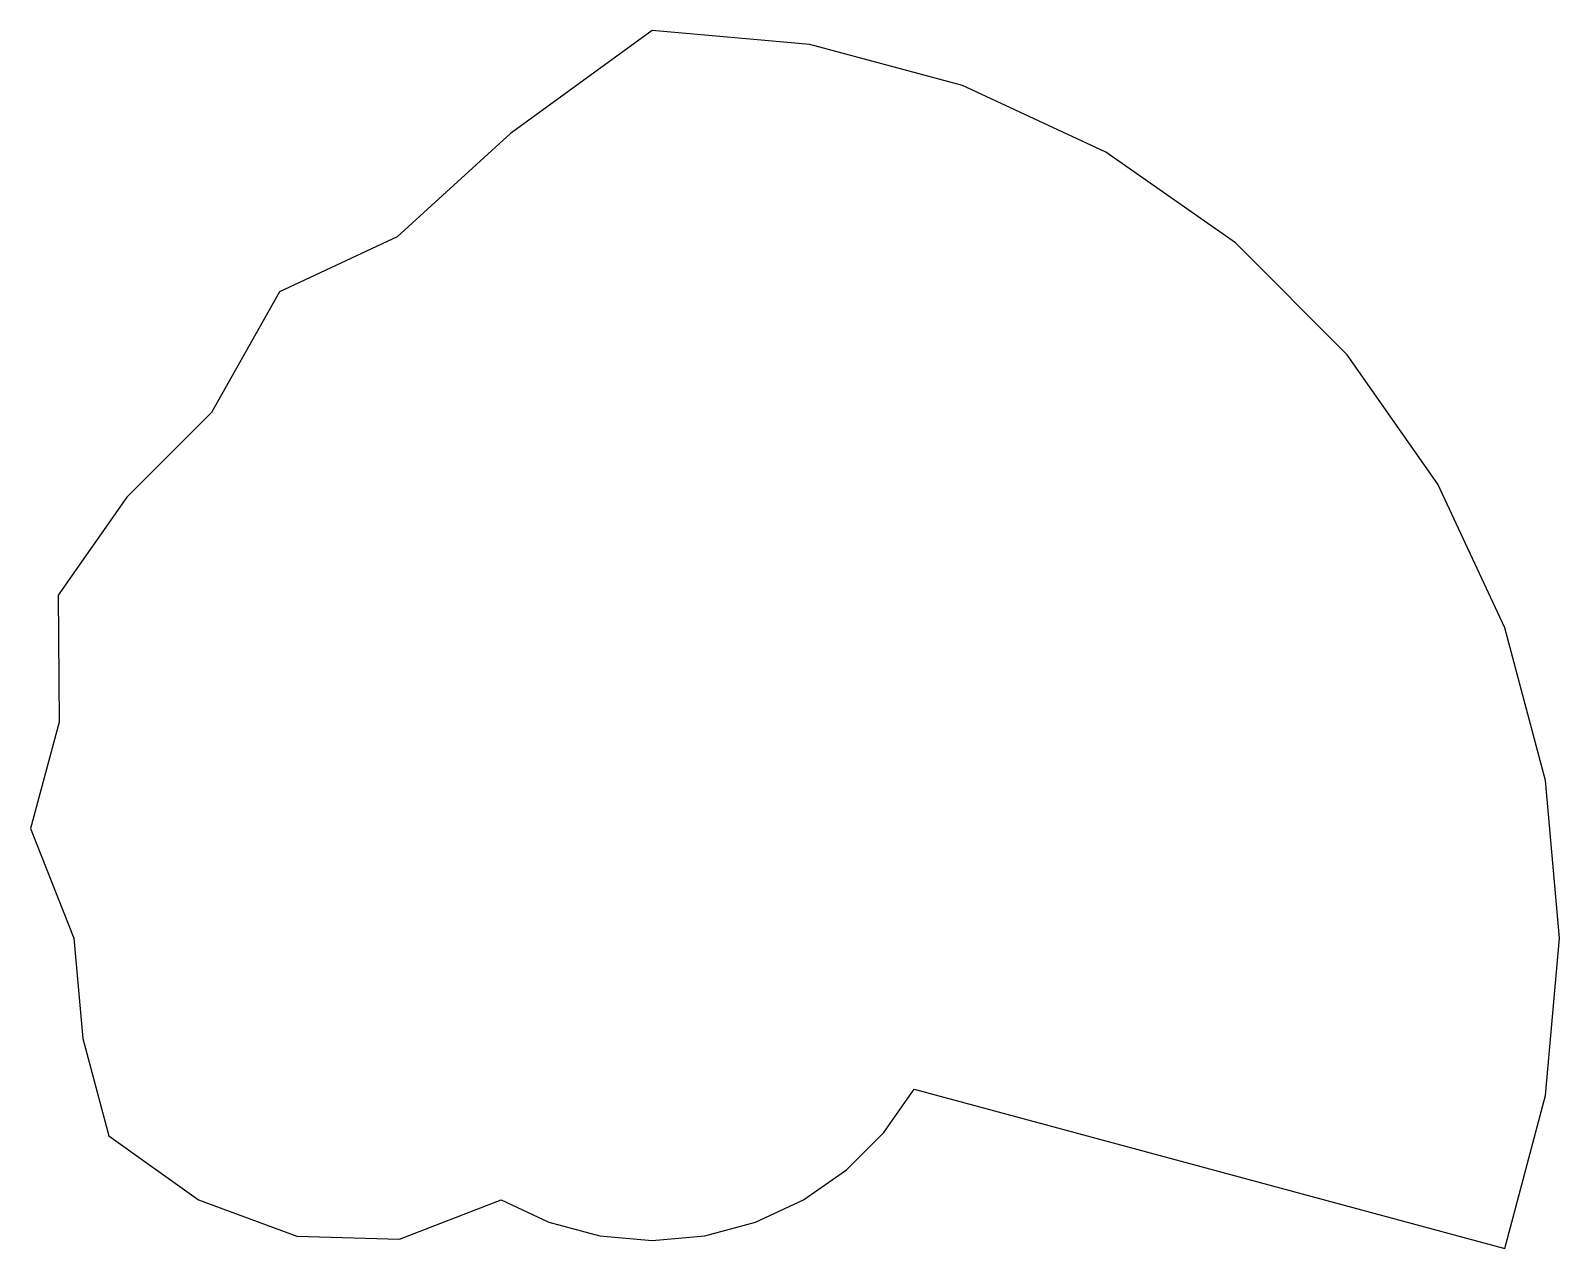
# Model space of a CAD drawing. Header units: metres. Extents: x -62 to 90, y -31 to 90.
import ezdxf

# ---------------------------------------------------------------- set-up
doc = ezdxf.new("R2010")
doc.units = ezdxf.units.M

msp = doc.modelspace()

# ---------------------------------------------------------------- linework, layer by layer
for p, q in [((0, 90), (-14.07, 79.78)), ((15.63, 88.63), (0, 90)), ((30.78, 84.57), (15.63, 88.63)), ((45, 77.94), (30.78, 84.57)), ((-14.07, 79.78), (-25.31, 69.53)), ((57.85, 68.94), (45, 77.94)), ((-25.31, 69.53), (-36.99, 64.08)), ((68.94, 57.85), (57.85, 68.94)), ((-36.99, 64.08), (-43.73, 52.12)), ((77.94, 45), (68.94, 57.85)), ((-43.73, 52.12), (-52.12, 43.73)), ((84.57, 30.78), (77.94, 45)), ((-52.12, 43.73), (-58.92, 34.02)), ((-58.92, 34.02), (-58.85, 21.42)), ((88.63, 15.63), (84.57, 30.78)), ((-58.85, 21.42), (-61.67, 10.87)), ((90, 0), (88.63, 15.63)), ((-61.67, 10.87), (-57.38, 0)), ((-57.38, 0), (-56.5, -9.96)), ((88.63, -15.63), (90, 0)), ((-56.5, -9.96), (-53.92, -19.62)), ((22.98, -19.28), (25.98, -15)), ((25.98, -15), (84.57, -30.78)), ((84.57, -30.78), (88.63, -15.63)), ((-53.92, -19.62), (-45, -25.98)), ((19.28, -22.98), (22.98, -19.28)), ((15, -25.98), (19.28, -22.98)), ((-45, -25.98), (-35.25, -29.58)), ((-25.06, -29.87), (-15, -25.98)), ((-15, -25.98), (-10.26, -28.19)), ((10.26, -28.19), (15, -25.98)), ((-10.26, -28.19), (-5.21, -29.54)), ((5.21, -29.54), (10.26, -28.19)), ((-35.25, -29.58), (-25.06, -29.87)), ((-5.21, -29.54), (0, -30)), ((0, -30), (5.21, -29.54))]:
    msp.add_line(p, q)

doc.saveas('drawing.dxf')
